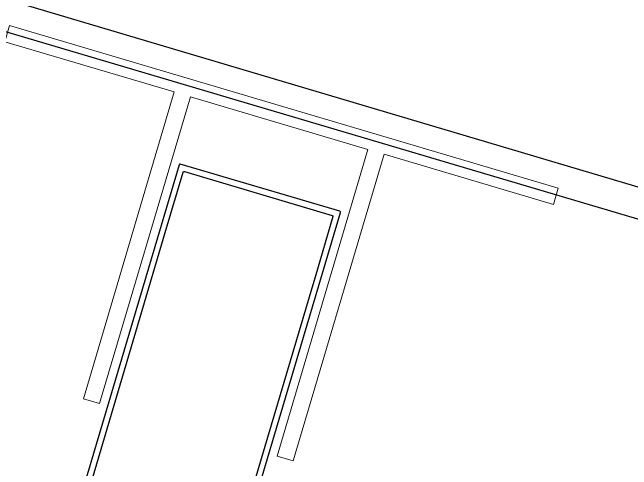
# Model space of a CAD drawing. Header units: millimetres. Extents: x 62878 to 70819, y -67946 to -61850.
# Drawn here: x 66665.18 to 66683.57, y -66907.97 to -66894.39 of the extents above; entities that cross this region are included whole.
import ezdxf

# ---------------------------------------------------------------- set-up
doc = ezdxf.new("R2010")
doc.units = ezdxf.units.MM
doc.layers.add('Dog_dos_yeni', color=63, linetype='Continuous', lineweight=5)
doc.layers.add('DOGRAMA', color=171, linetype='Continuous', lineweight=0)

msp = doc.modelspace()

# ---------------------------------------------------------------- linework, layer by layer
msp.add_lwpolyline([(68896.02066502631, -63031.43519410248), (69030.25944186504, -63071.18378898385), (69185.2789618937, -62547.65255934227), (68892.99857577804, -62461.10726346668, 1.044367817173394), (68063.1984222013, -62298.72991434322, 0.2043746373996395), (63106.96025407397, -62494.78258919505, 0.3539527355379972), (62932.93996584662, -62997.825353625), (63753.18486962488, -65779.59786478638), (64154.95366467919, -67142.15251756221), (65336.72250243354, -66792.62198400985), (65336.69978150922, -66829.11190277508), (65270.53542169294, -66829.0707046726, 0.6267890062731037), (65270.19918370779, -67369.07059999109), (65531.84452784718, -67369.23351688065, 0.9262424964682344), (66130.08755876668, -67369.60602071379), (66391.73290290477, -67369.76893760463, 0.6267427171847498), (66392.06914089088, -66829.76904228561), (66326.14716633759, -66829.72799510749), (66326.16988726193, -66793.2380763422), (67506.155742504, -67144.12829054108), (68467.02457055586, -63899.0863823687), (68625.20366853199, -63946.03714330423), (68896.02440533682, -63031.42256234252)], format="xyb")
at = {"layer": 'Dog_dos_yeni'}
msp.add_lwpolyline([(66681.39807537408, -66899.61182150483), (66665.0979722245, -66894.78412668104), (66664.95598120024, -66895.26354147957), (66669.98983658469, -66896.75444723397), (66667.29200712434, -66905.86332840582), (66667.77142192284, -66906.00531943004), (66670.46925138321, -66896.89643825819), (66675.74281416694, -66898.45833952472), (66673.04498470656, -66907.56722069655), (66673.52439950508, -66907.70921172078), (66676.22222896543, -66898.60033054894), (66681.25608434986, -66900.09123630334), (66681.39807537408, -66899.61182150483)], close=True, dxfattribs=at)
at = {"layer": 'DOGRAMA', "lineweight": -2}
msp.add_lwpolyline([(66522.14423307081, -66852.65293908927), (67506.15571104952, -67144.12828122707), (68892.83019807414, -62461.05740621478)], dxfattribs=at)
at = {"layer": 'DOGRAMA', "lineweight": -2, "ltscale": 0.5}
msp.add_lwpolyline([(66671.93345241848, -66910.43983204734), (66674.92662320929, -66900.33376809458, 0.4142135623729288), (66674.90637778284, -66900.29648374522), (66670.16975957347, -66898.89361242583, 0.4142135623729288), (66670.13247522412, -66898.9138578523), (66667.13930443334, -66909.01992180505, 0.4142135623732619)], format="xyb", dxfattribs=at)
msp.add_lwpolyline([(66669.62350763523, -66901.2661656539), (66669.72290135224, -66900.93057529493), (66670.25394778282, -66899.13756394848, -0.4142135623730953), (66670.29123213221, -66899.11731852203), (66674.6826716866, -66900.41795630397, -0.4142135623730951), (66674.70291711311, -66900.45524065332), (66674.17187068248, -66902.24825199979), (66674.07247696552, -66902.58384235876), (66671.93125232014, -66909.81341752043, -0.4142135623730951), (66671.89396797077, -66909.83366294685), (66667.50252841631, -66908.53302516493, -0.4142135623722071), (66667.48228298989, -66908.49574081556)], format="xyb", close=True, dxfattribs=at)

doc.saveas('drawing.dxf')
